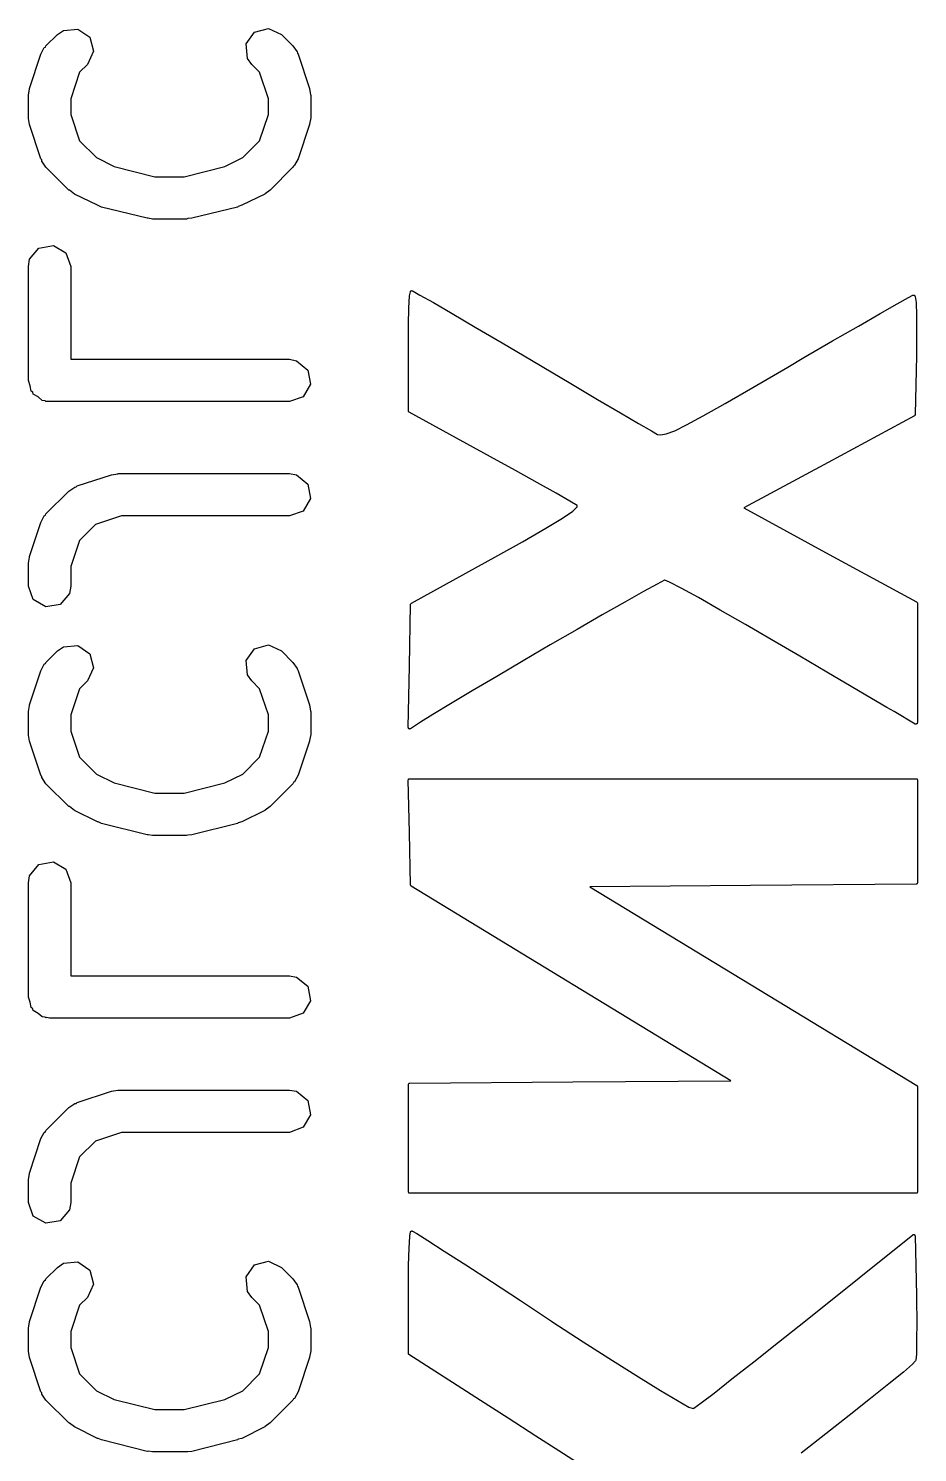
# Model space of a CAD drawing. Extents: x 111.8 to 134.9, y -132.5 to -98.3.
# Drawn here: x 124.25 to 127.41, y -112.56 to -107.52 of the extents above; entities that cross this region are included whole.
import ezdxf

# ---------------------------------------------------------------- set-up
doc = ezdxf.new("R2010")
doc.units = 0
doc.layers.add('BLACK', color=7, linetype='CONTINUOUS')

msp = doc.modelspace()

# ---------------------------------------------------------------- linework, layer by layer
at = {"layer": 'BLACK', "linetype": 'CONTINUOUS'}
for p, q in [((124.317, -107.578), (124.358, -107.537)), ((124.358, -107.537), (124.379, -107.523)), ((124.379, -107.523), (124.43, -107.518)), ((124.43, -107.518), (124.472, -107.547)), ((125.026, -107.571), (125.056, -107.529)), ((125.056, -107.529), (125.105, -107.516)), ((125.105, -107.516), (125.152, -107.537)), ((125.152, -107.537), (125.192, -107.578)), ((124.299, -107.607), (124.311, -107.584)), ((124.311, -107.584), (124.315, -107.582)), ((124.315, -107.582), (124.317, -107.578)), ((124.472, -107.547), (124.485, -107.597)), ((125.031, -107.622), (125.026, -107.571)), ((125.192, -107.578), (125.207, -107.599)), ((124.259, -107.729), (124.299, -107.607)), ((124.464, -107.644), (124.436, -107.671)), ((124.485, -107.597), (124.464, -107.644)), ((125.046, -107.644), (125.031, -107.622)), ((125.074, -107.671), (125.046, -107.644)), ((125.207, -107.599), (125.208, -107.604)), ((125.208, -107.604), (125.21, -107.607)), ((125.21, -107.607), (125.251, -107.729)), ((124.436, -107.671), (124.405, -107.765)), ((125.105, -107.765), (125.074, -107.671)), ((124.255, -107.752), (124.259, -107.73)), ((124.259, -107.73), (124.259, -107.729)), ((125.251, -107.729), (125.254, -107.751)), ((124.255, -107.833), (124.255, -107.752)), ((124.405, -107.765), (124.405, -107.821)), ((125.105, -107.821), (125.105, -107.765)), ((125.254, -107.751), (125.255, -107.752)), ((125.255, -107.752), (125.255, -107.833)), ((124.255, -107.835), (124.255, -107.833)), ((124.259, -107.857), (124.255, -107.835)), ((124.405, -107.821), (124.436, -107.914)), ((125.074, -107.914), (125.105, -107.821)), ((125.255, -107.833), (125.251, -107.855)), ((124.299, -107.978), (124.259, -107.857)), ((125.251, -107.857), (125.21, -107.978)), ((125.251, -107.855), (125.251, -107.857)), ((124.436, -107.914), (124.496, -107.974)), ((125.014, -107.974), (125.074, -107.914)), ((124.302, -107.982), (124.299, -107.978)), ((124.302, -107.986), (124.302, -107.982)), ((124.317, -108.008), (124.302, -107.986)), ((124.496, -107.974), (124.558, -108.005)), ((124.951, -108.005), (125.014, -107.974)), ((125.21, -107.978), (125.198, -108.001)), ((124.398, -108.089), (124.317, -108.008)), ((124.558, -108.005), (124.703, -108.042)), ((124.703, -108.042), (124.806, -108.042)), ((124.806, -108.042), (124.951, -108.005)), ((125.192, -108.008), (125.111, -108.089)), ((125.194, -108.004), (125.192, -108.008)), ((125.198, -108.001), (125.194, -108.004)), ((124.4, -108.089), (124.398, -108.089)), ((124.418, -108.103), (124.4, -108.089)), ((125.111, -108.089), (125.093, -108.102)), ((124.499, -108.143), (124.418, -108.103)), ((124.502, -108.144), (124.499, -108.143)), ((124.514, -108.149), (124.502, -108.144)), ((124.676, -108.189), (124.514, -108.149)), ((124.996, -108.149), (124.834, -108.189)), ((124.998, -108.147), (124.996, -108.149)), ((125.011, -108.143), (124.998, -108.147)), ((125.092, -108.103), (125.011, -108.143)), ((125.093, -108.102), (125.092, -108.103)), ((124.679, -108.189), (124.676, -108.189)), ((124.694, -108.192), (124.679, -108.189)), ((124.815, -108.192), (124.694, -108.192)), ((124.819, -108.19), (124.815, -108.192)), ((124.834, -108.189), (124.819, -108.19)), ((124.259, -108.334), (124.292, -108.295)), ((124.292, -108.295), (124.343, -108.286)), ((124.343, -108.286), (124.387, -108.311)), ((124.255, -108.36), (124.259, -108.334)), ((124.387, -108.311), (124.405, -108.36)), ((124.255, -108.764), (124.255, -108.36)), ((124.405, -108.36), (124.405, -108.689)), ((125.605, -108.464), (125.608, -108.45)), ((125.608, -108.448), (125.609, -108.447)), ((125.608, -108.449), (125.608, -108.448)), ((125.608, -108.45), (125.608, -108.449)), ((125.609, -108.447), (125.61, -108.446)), ((125.61, -108.446), (125.61, -108.446)), ((125.61, -108.446), (125.611, -108.446)), ((125.611, -108.446), (125.612, -108.446)), ((125.612, -108.446), (125.613, -108.445)), ((125.613, -108.445), (125.614, -108.446)), ((125.614, -108.446), (125.615, -108.446)), ((125.615, -108.446), (125.617, -108.447)), ((125.617, -108.447), (125.618, -108.447)), ((125.618, -108.447), (125.618, -108.447)), ((125.618, -108.447), (125.642, -108.461)), ((125.603, -108.506), (125.605, -108.465)), ((125.605, -108.465), (125.605, -108.464)), ((125.605, -108.465), (125.605, -108.465)), ((125.642, -108.461), (125.642, -108.461)), ((125.642, -108.461), (125.642, -108.461)), ((125.642, -108.461), (125.69, -108.488)), ((125.69, -108.488), (125.69, -108.488)), ((125.69, -108.488), (125.69, -108.488)), ((125.69, -108.488), (125.756, -108.527)), ((127.273, -108.526), (127.333, -108.492)), ((127.333, -108.492), (127.373, -108.47)), ((127.333, -108.492), (127.333, -108.492)), ((127.333, -108.492), (127.333, -108.492)), ((127.373, -108.47), (127.389, -108.462)), ((127.373, -108.47), (127.373, -108.47)), ((127.373, -108.47), (127.373, -108.47)), ((127.389, -108.462), (127.39, -108.462)), ((127.39, -108.462), (127.391, -108.461)), ((127.391, -108.461), (127.392, -108.462)), ((127.392, -108.462), (127.393, -108.462)), ((127.393, -108.462), (127.393, -108.462)), ((127.393, -108.462), (127.394, -108.463)), ((127.394, -108.463), (127.395, -108.463)), ((127.395, -108.463), (127.396, -108.465)), ((127.396, -108.465), (127.397, -108.466)), ((127.397, -108.466), (127.4, -108.487)), ((127.4, -108.487), (127.4, -108.488)), ((127.4, -108.488), (127.4, -108.488)), ((127.4, -108.488), (127.402, -108.534)), ((125.602, -108.567), (125.603, -108.506)), ((125.603, -108.506), (125.603, -108.506)), ((125.603, -108.506), (125.603, -108.506)), ((125.756, -108.527), (125.756, -108.527)), ((125.756, -108.527), (125.756, -108.527)), ((125.756, -108.527), (125.838, -108.575)), ((127.196, -108.571), (127.273, -108.526)), ((127.273, -108.526), (127.273, -108.526)), ((127.273, -108.526), (127.273, -108.526)), ((127.402, -108.534), (127.402, -108.534)), ((127.402, -108.534), (127.402, -108.534)), ((127.402, -108.534), (127.402, -108.598)), ((125.601, -108.642), (125.602, -108.567)), ((125.602, -108.567), (125.602, -108.567)), ((125.602, -108.567), (125.602, -108.567)), ((125.838, -108.575), (125.838, -108.575)), ((125.838, -108.575), (125.838, -108.575)), ((125.838, -108.575), (125.933, -108.631)), ((127.104, -108.624), (127.196, -108.571)), ((127.196, -108.571), (127.196, -108.571)), ((127.196, -108.571), (127.196, -108.571)), ((127.402, -108.598), (127.401, -108.676)), ((127.402, -108.598), (127.402, -108.598)), ((127.402, -108.598), (127.402, -108.598)), ((125.601, -108.661), (125.601, -108.642)), ((125.601, -108.642), (125.601, -108.642)), ((125.601, -108.642), (125.601, -108.642)), ((125.933, -108.631), (125.933, -108.631)), ((125.933, -108.631), (125.933, -108.631)), ((125.933, -108.631), (126.037, -108.692)), ((127.002, -108.683), (127.104, -108.624)), ((127.104, -108.624), (127.104, -108.624)), ((127.104, -108.624), (127.104, -108.624)), ((124.405, -108.689), (125.18, -108.689)), ((125.18, -108.689), (125.205, -108.694)), ((125.205, -108.694), (125.245, -108.727)), ((125.601, -108.872), (125.601, -108.661)), ((125.601, -108.661), (125.601, -108.661)), ((125.601, -108.661), (125.601, -108.661)), ((126.037, -108.692), (126.037, -108.692)), ((126.037, -108.692), (126.037, -108.692)), ((126.037, -108.692), (126.075, -108.714)), ((126.945, -108.717), (127.002, -108.683)), ((127.002, -108.683), (127.002, -108.683)), ((127.002, -108.683), (127.002, -108.683)), ((127.401, -108.676), (127.397, -108.885)), ((127.401, -108.676), (127.401, -108.676)), ((127.401, -108.676), (127.401, -108.676)), ((125.245, -108.727), (125.254, -108.777)), ((126.075, -108.714), (126.075, -108.714)), ((126.075, -108.714), (126.177, -108.775)), ((126.822, -108.789), (126.945, -108.717)), ((126.945, -108.717), (126.945, -108.717)), ((124.261, -108.783), (124.255, -108.764)), ((124.265, -108.802), (124.261, -108.783)), ((124.27, -108.806), (124.265, -108.802)), ((125.254, -108.777), (125.228, -108.822)), ((126.177, -108.775), (126.177, -108.775)), ((126.177, -108.775), (126.271, -108.831)), ((126.723, -108.846), (126.822, -108.789)), ((126.822, -108.789), (126.822, -108.789)), ((124.272, -108.812), (124.27, -108.806)), ((124.289, -108.822), (124.272, -108.812)), ((124.304, -108.835), (124.289, -108.822)), ((124.314, -108.836), (124.304, -108.835)), ((124.317, -108.838), (124.314, -108.836)), ((124.32, -108.838), (124.317, -108.838)), ((124.33, -108.839), (124.32, -108.838)), ((125.18, -108.839), (124.33, -108.839)), ((125.228, -108.822), (125.18, -108.839)), ((126.271, -108.831), (126.353, -108.879)), ((126.646, -108.889), (126.723, -108.846)), ((125.601, -108.873), (125.601, -108.872)), ((125.601, -108.872), (125.601, -108.872)), ((125.602, -108.874), (125.601, -108.873)), ((125.603, -108.875), (125.602, -108.874)), ((125.603, -108.876), (125.603, -108.875)), ((125.604, -108.876), (125.603, -108.876)), ((125.892, -109.035), (125.604, -108.876)), ((126.353, -108.879), (126.417, -108.917)), ((126.587, -108.921), (126.646, -108.889)), ((127.394, -108.889), (127.088, -109.055)), ((127.395, -108.889), (127.394, -108.889)), ((127.396, -108.888), (127.395, -108.889)), ((127.397, -108.886), (127.396, -108.887)), ((127.396, -108.887), (127.396, -108.888)), ((127.397, -108.885), (127.397, -108.885)), ((127.397, -108.885), (127.397, -108.886)), ((126.417, -108.917), (126.462, -108.943)), ((126.462, -108.943), (126.484, -108.955)), ((126.484, -108.955), (126.484, -108.955)), ((126.484, -108.955), (126.496, -108.957)), ((126.496, -108.957), (126.515, -108.953)), ((126.515, -108.953), (126.545, -108.942)), ((126.545, -108.942), (126.587, -108.921)), ((125.98, -109.083), (125.892, -109.035)), ((125.892, -109.035), (125.892, -109.035)), ((127.088, -109.055), (126.79, -109.216)), ((127.088, -109.055), (127.088, -109.055)), ((124.427, -109.138), (124.549, -109.098)), ((124.549, -109.098), (124.571, -109.095)), ((124.571, -109.095), (124.573, -109.094)), ((124.573, -109.094), (125.18, -109.094)), ((125.18, -109.094), (125.205, -109.099)), ((125.205, -109.099), (125.245, -109.132)), ((126.059, -109.127), (125.98, -109.083)), ((125.98, -109.083), (125.98, -109.083)), ((124.317, -109.237), (124.398, -109.156)), ((124.398, -109.156), (124.419, -109.142)), ((124.419, -109.142), (124.424, -109.141)), ((124.424, -109.141), (124.427, -109.138)), ((125.245, -109.132), (125.254, -109.182)), ((126.125, -109.164), (126.059, -109.127)), ((126.059, -109.127), (126.059, -109.127)), ((125.254, -109.182), (125.228, -109.227)), ((126.173, -109.192), (126.125, -109.164)), ((126.125, -109.164), (126.125, -109.164)), ((126.199, -109.207), (126.173, -109.192)), ((126.199, -109.212), (126.199, -109.207)), ((126.199, -109.207), (126.199, -109.207)), ((124.299, -109.267), (124.311, -109.244)), ((124.311, -109.244), (124.315, -109.242)), ((124.315, -109.242), (124.317, -109.237)), ((124.585, -109.244), (124.492, -109.275)), ((125.18, -109.244), (124.585, -109.244)), ((125.228, -109.227), (125.18, -109.244)), ((126.088, -109.288), (126.147, -109.252)), ((126.147, -109.252), (126.184, -109.227)), ((126.184, -109.227), (126.199, -109.212)), ((126.79, -109.216), (127.092, -109.381)), ((124.259, -109.388), (124.299, -109.267)), ((124.492, -109.275), (124.436, -109.331)), ((126.005, -109.336), (126.088, -109.288)), ((124.436, -109.331), (124.405, -109.424)), ((125.918, -109.385), (126.005, -109.336)), ((124.255, -109.412), (124.259, -109.39)), ((124.259, -109.39), (124.259, -109.388)), ((125.612, -109.554), (125.918, -109.385)), ((125.918, -109.385), (125.918, -109.385)), ((127.092, -109.381), (127.092, -109.381)), ((127.092, -109.381), (127.402, -109.549)), ((124.255, -109.493), (124.255, -109.412)), ((124.405, -109.424), (124.405, -109.493)), ((124.272, -109.541), (124.255, -109.493)), ((124.405, -109.493), (124.4, -109.519)), ((126.434, -109.512), (126.368, -109.55)), ((126.482, -109.486), (126.434, -109.512)), ((126.434, -109.512), (126.434, -109.512)), ((126.508, -109.472), (126.482, -109.486)), ((126.51, -109.472), (126.508, -109.472)), ((126.526, -109.479), (126.51, -109.472)), ((126.568, -109.5), (126.526, -109.479)), ((126.629, -109.534), (126.568, -109.5)), ((124.317, -109.567), (124.272, -109.541)), ((124.367, -109.558), (124.317, -109.567)), ((124.4, -109.519), (124.367, -109.558)), ((125.605, -109.776), (125.609, -109.558)), ((125.609, -109.557), (125.61, -109.556)), ((125.609, -109.558), (125.609, -109.557)), ((125.609, -109.557), (125.609, -109.557)), ((125.61, -109.556), (125.611, -109.554)), ((125.611, -109.554), (125.611, -109.554)), ((125.611, -109.554), (125.612, -109.554)), ((126.368, -109.55), (126.288, -109.595)), ((126.368, -109.55), (126.368, -109.55)), ((126.706, -109.578), (126.629, -109.534)), ((127.402, -109.549), (127.403, -109.55)), ((127.403, -109.55), (127.403, -109.55)), ((127.403, -109.55), (127.404, -109.551)), ((127.404, -109.551), (127.405, -109.552)), ((127.405, -109.552), (127.405, -109.553)), ((127.405, -109.553), (127.405, -109.554)), ((127.405, -109.554), (127.405, -109.766)), ((126.288, -109.595), (126.199, -109.647)), ((126.288, -109.595), (126.288, -109.595)), ((126.796, -109.629), (126.706, -109.578)), ((126.199, -109.647), (126.104, -109.701)), ((126.199, -109.647), (126.199, -109.647)), ((126.887, -109.682), (126.796, -109.629)), ((124.358, -109.723), (124.379, -109.708)), ((124.379, -109.708), (124.43, -109.704)), ((124.43, -109.704), (124.472, -109.733)), ((125.056, -109.715), (125.105, -109.701)), ((125.105, -109.701), (125.152, -109.723)), ((126.104, -109.701), (126.008, -109.758)), ((126.104, -109.701), (126.104, -109.701)), ((126.988, -109.742), (126.887, -109.682)), ((126.887, -109.682), (126.887, -109.682)), ((124.315, -109.768), (124.317, -109.764)), ((124.317, -109.764), (124.358, -109.723)), ((124.472, -109.733), (124.485, -109.783)), ((125.026, -109.757), (125.056, -109.715)), ((125.031, -109.808), (125.026, -109.757)), ((125.152, -109.723), (125.192, -109.764)), ((125.192, -109.764), (125.207, -109.785)), ((126.008, -109.758), (125.914, -109.813)), ((126.008, -109.758), (126.008, -109.758)), ((127.084, -109.798), (126.988, -109.742)), ((126.988, -109.742), (126.988, -109.742)), ((124.259, -109.914), (124.299, -109.793)), ((124.299, -109.793), (124.311, -109.77)), ((124.311, -109.77), (124.315, -109.768)), ((124.485, -109.783), (124.464, -109.829)), ((125.046, -109.829), (125.031, -109.808)), ((125.207, -109.785), (125.208, -109.789)), ((125.208, -109.789), (125.21, -109.793)), ((125.21, -109.793), (125.251, -109.914)), ((125.6, -109.994), (125.605, -109.776)), ((125.605, -109.776), (125.605, -109.776)), ((125.914, -109.813), (125.827, -109.864)), ((125.914, -109.813), (125.914, -109.813)), ((127.17, -109.849), (127.084, -109.798)), ((127.084, -109.798), (127.084, -109.798)), ((127.084, -109.798), (127.084, -109.798)), ((127.405, -109.766), (127.405, -109.977)), ((124.436, -109.857), (124.405, -109.95)), ((124.464, -109.829), (124.436, -109.857)), ((125.074, -109.857), (125.046, -109.829)), ((125.105, -109.95), (125.074, -109.857)), ((125.827, -109.864), (125.75, -109.91)), ((125.827, -109.864), (125.827, -109.864)), ((127.242, -109.891), (127.17, -109.849)), ((127.17, -109.849), (127.17, -109.849)), ((127.17, -109.849), (127.17, -109.849)), ((124.255, -109.938), (124.259, -109.916)), ((124.259, -109.916), (124.259, -109.914)), ((125.251, -109.914), (125.254, -109.937)), ((125.75, -109.91), (125.688, -109.948)), ((125.75, -109.91), (125.75, -109.91)), ((127.296, -109.923), (127.242, -109.891)), ((127.242, -109.891), (127.242, -109.891)), ((127.242, -109.891), (127.242, -109.891)), ((124.255, -110.019), (124.255, -109.938)), ((124.405, -109.95), (124.405, -110.007)), ((125.105, -110.007), (125.105, -109.95)), ((125.254, -109.937), (125.255, -109.938)), ((125.255, -109.938), (125.255, -110.019)), ((125.688, -109.948), (125.644, -109.975)), ((127.322, -109.938), (127.296, -109.923)), ((127.296, -109.923), (127.296, -109.923)), ((127.296, -109.923), (127.296, -109.923)), ((127.397, -109.982), (127.322, -109.938)), ((127.322, -109.938), (127.322, -109.938)), ((127.322, -109.938), (127.322, -109.938)), ((124.405, -110.007), (124.436, -110.1)), ((125.074, -110.1), (125.105, -110.007)), ((125.601, -109.996), (125.6, -109.994)), ((125.601, -109.997), (125.601, -109.996)), ((125.601, -109.998), (125.601, -109.997)), ((125.602, -109.998), (125.601, -109.998)), ((125.603, -109.999), (125.602, -109.998)), ((125.604, -109.999), (125.603, -109.999)), ((125.605, -109.999), (125.604, -109.999)), ((125.606, -109.999), (125.605, -110)), ((125.605, -110), (125.605, -109.999)), ((125.608, -109.999), (125.606, -109.999)), ((125.644, -109.975), (125.608, -109.999)), ((127.399, -109.982), (127.397, -109.982)), ((127.4, -109.982), (127.399, -109.982)), ((127.401, -109.982), (127.4, -109.982)), ((127.402, -109.981), (127.401, -109.982)), ((127.401, -109.982), (127.401, -109.982)), ((127.404, -109.981), (127.402, -109.981)), ((127.405, -109.977), (127.404, -109.979)), ((127.404, -109.979), (127.404, -109.98)), ((127.404, -109.98), (127.404, -109.98)), ((127.404, -109.98), (127.404, -109.981)), ((124.255, -110.021), (124.255, -110.019)), ((124.259, -110.043), (124.255, -110.021)), ((124.299, -110.164), (124.259, -110.043)), ((125.251, -110.043), (125.21, -110.164)), ((125.255, -110.019), (125.251, -110.041)), ((125.251, -110.041), (125.251, -110.043)), ((124.436, -110.1), (124.496, -110.16)), ((125.014, -110.16), (125.074, -110.1)), ((124.302, -110.168), (124.299, -110.164)), ((124.302, -110.172), (124.302, -110.168)), ((124.496, -110.16), (124.558, -110.191)), ((124.951, -110.191), (125.014, -110.16)), ((125.21, -110.164), (125.198, -110.187)), ((124.317, -110.194), (124.302, -110.172)), ((124.398, -110.274), (124.317, -110.194)), ((124.558, -110.191), (124.703, -110.227)), ((124.806, -110.227), (124.951, -110.191)), ((125.192, -110.194), (125.111, -110.274)), ((125.194, -110.189), (125.192, -110.194)), ((125.198, -110.187), (125.194, -110.189)), ((125.6, -110.181), (125.601, -110.179)), ((125.605, -110.367), (125.6, -110.181)), ((125.6, -110.181), (125.6, -110.181)), ((125.6, -110.181), (125.6, -110.181)), ((125.601, -110.179), (125.601, -110.177)), ((125.601, -110.177), (125.602, -110.177)), ((125.602, -110.177), (125.602, -110.177)), ((125.602, -110.177), (125.603, -110.177)), ((125.603, -110.177), (125.605, -110.176)), ((125.605, -110.176), (125.605, -110.176)), ((125.605, -110.176), (125.605, -110.176)), ((125.605, -110.176), (127.4, -110.176)), ((127.4, -110.176), (127.404, -110.177)), ((127.404, -110.177), (127.405, -110.181)), ((127.405, -110.181), (127.405, -110.545)), ((124.703, -110.227), (124.806, -110.227)), ((124.4, -110.275), (124.398, -110.274)), ((124.418, -110.289), (124.4, -110.275)), ((124.499, -110.329), (124.418, -110.289)), ((125.092, -110.289), (125.011, -110.329)), ((125.093, -110.287), (125.092, -110.289)), ((125.111, -110.274), (125.093, -110.287)), ((124.502, -110.329), (124.499, -110.329)), ((124.514, -110.335), (124.502, -110.329)), ((124.676, -110.375), (124.514, -110.335)), ((124.996, -110.335), (124.834, -110.375)), ((124.998, -110.333), (124.996, -110.335)), ((125.011, -110.329), (124.998, -110.333)), ((125.609, -110.553), (125.605, -110.367)), ((124.679, -110.375), (124.676, -110.375)), ((124.694, -110.377), (124.679, -110.375)), ((124.815, -110.377), (124.694, -110.377)), ((124.819, -110.376), (124.815, -110.377)), ((124.834, -110.375), (124.819, -110.376)), ((124.292, -110.48), (124.343, -110.471)), ((124.343, -110.471), (124.387, -110.497)), ((124.255, -110.545), (124.259, -110.52)), ((124.259, -110.52), (124.292, -110.48)), ((124.387, -110.497), (124.405, -110.545)), ((124.255, -110.95), (124.255, -110.545)), ((124.405, -110.545), (124.405, -110.875)), ((125.609, -110.554), (125.609, -110.553)), ((125.609, -110.553), (125.609, -110.553)), ((125.61, -110.555), (125.609, -110.554)), ((125.611, -110.556), (125.61, -110.555)), ((125.611, -110.557), (125.611, -110.556)), ((125.611, -110.556), (125.611, -110.556)), ((126.744, -111.247), (125.611, -110.557)), ((126.813, -110.555), (126.244, -110.559)), ((126.244, -110.559), (126.816, -110.907)), ((127.4, -110.55), (126.813, -110.555)), ((126.813, -110.555), (126.813, -110.555)), ((127.402, -110.55), (127.4, -110.55)), ((127.404, -110.549), (127.402, -110.55)), ((127.405, -110.545), (127.404, -110.547)), ((127.404, -110.547), (127.404, -110.549)), ((127.404, -110.549), (127.404, -110.549)), ((127.404, -110.549), (127.404, -110.549)), ((124.405, -110.875), (125.18, -110.875)), ((125.18, -110.875), (125.205, -110.88)), ((125.205, -110.88), (125.245, -110.912)), ((125.245, -110.912), (125.254, -110.963)), ((126.816, -110.907), (127.403, -111.264)), ((124.261, -110.968), (124.255, -110.95)), ((124.265, -110.987), (124.261, -110.968)), ((125.254, -110.963), (125.228, -111.007)), ((124.27, -110.992), (124.265, -110.987)), ((124.272, -110.998), (124.27, -110.992)), ((124.289, -111.008), (124.272, -110.998)), ((124.304, -111.02), (124.289, -111.008)), ((124.314, -111.022), (124.304, -111.02)), ((124.317, -111.024), (124.314, -111.022)), ((124.32, -111.023), (124.317, -111.024)), ((124.33, -111.025), (124.32, -111.023)), ((125.18, -111.025), (124.33, -111.025)), ((125.228, -111.007), (125.18, -111.025)), ((125.601, -111.261), (125.602, -111.259)), ((125.601, -111.641), (125.601, -111.261)), ((125.602, -111.259), (125.603, -111.257)), ((125.603, -111.257), (125.604, -111.256)), ((125.603, -111.257), (125.603, -111.257)), ((125.603, -111.257), (125.603, -111.257)), ((125.604, -111.256), (125.606, -111.256)), ((125.606, -111.256), (126.184, -111.251)), ((126.184, -111.251), (126.744, -111.247)), ((127.403, -111.264), (127.403, -111.264)), ((127.403, -111.264), (127.404, -111.264)), ((127.404, -111.264), (127.404, -111.266)), ((127.404, -111.266), (127.405, -111.267)), ((127.405, -111.267), (127.405, -111.267)), ((127.405, -111.267), (127.405, -111.268)), ((127.405, -111.268), (127.405, -111.641)), ((124.398, -111.342), (124.419, -111.327)), ((124.419, -111.327), (124.424, -111.327)), ((124.424, -111.327), (124.427, -111.324)), ((124.427, -111.324), (124.549, -111.284)), ((124.549, -111.284), (124.571, -111.28)), ((124.571, -111.28), (124.573, -111.28)), ((124.573, -111.28), (125.18, -111.28)), ((125.18, -111.28), (125.205, -111.284)), ((125.205, -111.284), (125.245, -111.317)), ((125.245, -111.317), (125.254, -111.368)), ((124.317, -111.423), (124.398, -111.342)), ((125.254, -111.368), (125.228, -111.412)), ((124.299, -111.452), (124.311, -111.43)), ((124.311, -111.43), (124.315, -111.427)), ((124.315, -111.427), (124.317, -111.423)), ((124.585, -111.43), (124.492, -111.461)), ((125.18, -111.43), (124.585, -111.43)), ((125.228, -111.412), (125.18, -111.43)), ((124.259, -111.574), (124.299, -111.452)), ((124.492, -111.461), (124.436, -111.517)), ((124.436, -111.517), (124.405, -111.61)), ((124.255, -111.598), (124.259, -111.576)), ((124.259, -111.576), (124.259, -111.574)), ((124.255, -111.679), (124.255, -111.598)), ((124.405, -111.61), (124.405, -111.679)), ((124.272, -111.727), (124.255, -111.679)), ((124.405, -111.679), (124.4, -111.704)), ((125.603, -111.645), (125.601, -111.641)), ((125.606, -111.646), (125.603, -111.645)), ((127.4, -111.646), (125.606, -111.646)), ((127.404, -111.645), (127.4, -111.646)), ((127.405, -111.641), (127.404, -111.645)), ((124.317, -111.752), (124.272, -111.727)), ((124.4, -111.704), (124.367, -111.744)), ((124.367, -111.744), (124.317, -111.752)), ((125.606, -111.798), (125.609, -111.783)), ((125.609, -111.782), (125.61, -111.781)), ((125.609, -111.783), (125.609, -111.782)), ((125.609, -111.782), (125.609, -111.782)), ((125.61, -111.781), (125.61, -111.78)), ((125.61, -111.78), (125.611, -111.78)), ((125.611, -111.78), (125.611, -111.78)), ((125.611, -111.78), (125.612, -111.78)), ((125.612, -111.78), (125.612, -111.779)), ((125.612, -111.779), (125.613, -111.779)), ((125.613, -111.779), (125.614, -111.779)), ((125.614, -111.779), (125.614, -111.779)), ((125.614, -111.779), (125.614, -111.779)), ((125.614, -111.779), (125.614, -111.779)), ((125.614, -111.779), (125.615, -111.78)), ((125.615, -111.78), (125.616, -111.78)), ((125.616, -111.78), (125.631, -111.789)), ((125.604, -111.84), (125.606, -111.799)), ((125.606, -111.799), (125.606, -111.798)), ((125.606, -111.798), (125.606, -111.798)), ((125.631, -111.789), (125.631, -111.789)), ((125.631, -111.789), (125.631, -111.789)), ((125.631, -111.789), (125.67, -111.813)), ((125.67, -111.813), (125.67, -111.813)), ((125.67, -111.813), (125.67, -111.813)), ((125.67, -111.813), (125.728, -111.851)), ((127.008, -112.098), (127.389, -111.793)), ((127.389, -111.793), (127.39, -111.792)), ((127.39, -111.792), (127.392, -111.792)), ((127.392, -111.792), (127.392, -111.792)), ((127.392, -111.792), (127.393, -111.792)), ((127.393, -111.792), (127.394, -111.793)), ((127.394, -111.793), (127.396, -111.793)), ((127.396, -111.793), (127.396, -111.793)), ((127.396, -111.793), (127.396, -111.794)), ((127.396, -111.794), (127.396, -111.795)), ((127.396, -111.795), (127.397, -111.797)), ((127.397, -111.797), (127.402, -112.008)), ((125.602, -111.901), (125.604, -111.84)), ((125.604, -111.84), (125.604, -111.84)), ((125.604, -111.84), (125.604, -111.84)), ((125.728, -111.851), (125.728, -111.851)), ((125.728, -111.851), (125.728, -111.851)), ((125.728, -111.851), (125.805, -111.9)), ((124.317, -111.949), (124.358, -111.909)), ((124.358, -111.909), (124.379, -111.894)), ((124.379, -111.894), (124.43, -111.889)), ((124.43, -111.889), (124.472, -111.919)), ((124.472, -111.919), (124.485, -111.968)), ((125.026, -111.942), (125.056, -111.9)), ((125.056, -111.9), (125.105, -111.887)), ((125.105, -111.887), (125.152, -111.909)), ((125.152, -111.909), (125.192, -111.949)), ((125.601, -111.976), (125.602, -111.901)), ((125.602, -111.901), (125.602, -111.901)), ((125.602, -111.901), (125.602, -111.901)), ((125.805, -111.9), (125.805, -111.9)), ((125.805, -111.9), (125.805, -111.9)), ((125.805, -111.9), (125.895, -111.959)), ((124.259, -112.1), (124.299, -111.979)), ((124.299, -111.979), (124.311, -111.956)), ((124.311, -111.956), (124.315, -111.953)), ((124.315, -111.953), (124.317, -111.949)), ((124.485, -111.968), (124.464, -112.015)), ((125.031, -111.994), (125.026, -111.942)), ((125.192, -111.949), (125.207, -111.971)), ((125.207, -111.971), (125.208, -111.975)), ((125.208, -111.975), (125.21, -111.979)), ((125.21, -111.979), (125.251, -112.1)), ((125.601, -111.999), (125.601, -111.976)), ((125.601, -111.976), (125.601, -111.976)), ((125.601, -111.976), (125.601, -111.976)), ((125.895, -111.959), (125.895, -111.959)), ((125.895, -111.959), (125.895, -111.959)), ((125.895, -111.959), (125.998, -112.026)), ((124.464, -112.015), (124.436, -112.043)), ((125.046, -112.015), (125.031, -111.994)), ((125.074, -112.043), (125.046, -112.015)), ((125.601, -112.213), (125.601, -111.999)), ((125.601, -111.999), (125.601, -111.999)), ((125.601, -111.999), (125.601, -111.999)), ((125.998, -112.026), (125.998, -112.026)), ((125.998, -112.026), (125.998, -112.026)), ((125.998, -112.026), (126.108, -112.099)), ((127.402, -112.008), (127.402, -112.008)), ((127.402, -112.008), (127.402, -112.008)), ((127.402, -112.008), (127.402, -112.024)), ((127.402, -112.024), (127.402, -112.024)), ((127.402, -112.024), (127.402, -112.024)), ((127.402, -112.024), (127.403, -112.102)), ((124.436, -112.043), (124.405, -112.136)), ((125.105, -112.136), (125.074, -112.043)), ((124.255, -112.124), (124.259, -112.102)), ((124.255, -112.205), (124.255, -112.124)), ((124.259, -112.102), (124.259, -112.1)), ((124.405, -112.136), (124.405, -112.193)), ((125.105, -112.193), (125.105, -112.136)), ((125.251, -112.1), (125.254, -112.122)), ((125.254, -112.122), (125.255, -112.124)), ((125.255, -112.124), (125.255, -112.205)), ((126.108, -112.099), (126.108, -112.099)), ((126.108, -112.099), (126.108, -112.099)), ((126.108, -112.099), (126.109, -112.1)), ((126.109, -112.1), (126.109, -112.1)), ((126.109, -112.1), (126.22, -112.172)), ((126.913, -112.174), (127.008, -112.098)), ((127.008, -112.098), (127.008, -112.098)), ((127.403, -112.102), (127.402, -112.168)), ((127.403, -112.102), (127.403, -112.102)), ((127.403, -112.102), (127.403, -112.102)), ((126.22, -112.172), (126.22, -112.172)), ((126.22, -112.172), (126.324, -112.239)), ((126.825, -112.244), (126.913, -112.174)), ((126.913, -112.174), (126.913, -112.174)), ((127.402, -112.168), (127.401, -112.216)), ((127.402, -112.168), (127.402, -112.168)), ((127.402, -112.168), (127.402, -112.168)), ((124.255, -112.206), (124.255, -112.205)), ((124.259, -112.228), (124.255, -112.206)), ((124.299, -112.35), (124.259, -112.228)), ((124.405, -112.193), (124.436, -112.286)), ((125.074, -112.286), (125.105, -112.193)), ((125.251, -112.228), (125.21, -112.35)), ((125.255, -112.205), (125.251, -112.227)), ((125.251, -112.227), (125.251, -112.228)), ((125.601, -112.214), (125.601, -112.213)), ((125.602, -112.216), (125.601, -112.214)), ((125.601, -112.214), (125.601, -112.214)), ((125.603, -112.217), (125.602, -112.216)), ((125.603, -112.218), (125.603, -112.217)), ((125.603, -112.217), (125.603, -112.217)), ((125.774, -112.327), (125.603, -112.218)), ((126.324, -112.239), (126.324, -112.239)), ((126.324, -112.239), (126.416, -112.297)), ((127.399, -112.238), (127.398, -112.24)), ((127.401, -112.216), (127.399, -112.238)), ((127.401, -112.216), (127.401, -112.216)), ((127.401, -112.216), (127.401, -112.216)), ((124.436, -112.286), (124.496, -112.346)), ((125.014, -112.346), (125.074, -112.286)), ((126.747, -112.304), (126.825, -112.244)), ((126.825, -112.244), (126.825, -112.244)), ((127.355, -112.28), (127.304, -112.321)), ((127.387, -112.252), (127.355, -112.28)), ((127.355, -112.28), (127.355, -112.28)), ((127.355, -112.28), (127.355, -112.28)), ((127.397, -112.241), (127.387, -112.252)), ((127.387, -112.252), (127.387, -112.252)), ((127.387, -112.252), (127.387, -112.252)), ((127.398, -112.24), (127.397, -112.241)), ((125.857, -112.381), (125.774, -112.327)), ((125.774, -112.327), (125.774, -112.327)), ((126.416, -112.297), (126.494, -112.345)), ((126.684, -112.354), (126.747, -112.304)), ((126.747, -112.304), (126.747, -112.304)), ((127.304, -112.322), (127.239, -112.374)), ((127.304, -112.321), (127.304, -112.321)), ((127.304, -112.321), (127.304, -112.322)), ((124.302, -112.353), (124.299, -112.35)), ((124.302, -112.358), (124.302, -112.353)), ((124.317, -112.379), (124.302, -112.358)), ((124.398, -112.46), (124.317, -112.379)), ((124.496, -112.346), (124.558, -112.377)), ((124.558, -112.377), (124.703, -112.413)), ((124.806, -112.413), (124.951, -112.377)), ((124.951, -112.377), (125.014, -112.346)), ((125.192, -112.379), (125.111, -112.46)), ((125.194, -112.375), (125.192, -112.379)), ((125.198, -112.373), (125.194, -112.375)), ((125.21, -112.35), (125.198, -112.373)), ((125.955, -112.443), (125.857, -112.381)), ((126.494, -112.345), (126.555, -112.381)), ((126.555, -112.381), (126.595, -112.404)), ((126.612, -112.408), (126.638, -112.389)), ((126.638, -112.389), (126.684, -112.354)), ((126.684, -112.354), (126.684, -112.354)), ((127.239, -112.374), (127.163, -112.434)), ((127.239, -112.374), (127.239, -112.374)), ((127.239, -112.374), (127.239, -112.374)), ((124.703, -112.413), (124.806, -112.413)), ((126.595, -112.404), (126.61, -112.409)), ((126.61, -112.409), (126.612, -112.408)), ((127.163, -112.434), (127.08, -112.499)), ((127.163, -112.434), (127.163, -112.434)), ((127.163, -112.434), (127.163, -112.434)), ((124.4, -112.461), (124.398, -112.46)), ((124.418, -112.474), (124.4, -112.461)), ((124.499, -112.515), (124.418, -112.474)), ((125.092, -112.474), (125.011, -112.515)), ((125.093, -112.473), (125.092, -112.474)), ((125.111, -112.46), (125.093, -112.473)), ((126.053, -112.507), (125.955, -112.443)), ((124.502, -112.515), (124.499, -112.515)), ((124.514, -112.52), (124.502, -112.515)), ((124.676, -112.561), (124.514, -112.52)), ((124.996, -112.52), (124.834, -112.561)), ((124.998, -112.518), (124.996, -112.52)), ((125.011, -112.515), (124.998, -112.518)), ((126.134, -112.559), (126.053, -112.507)), ((126.053, -112.507), (126.053, -112.507)), ((127.08, -112.499), (126.993, -112.567)), ((127.08, -112.499), (127.08, -112.499)), ((127.08, -112.499), (127.08, -112.499)), ((124.679, -112.56), (124.676, -112.561)), ((124.694, -112.563), (124.679, -112.56)), ((124.815, -112.563), (124.694, -112.563)), ((124.819, -112.562), (124.815, -112.563)), ((124.834, -112.561), (124.819, -112.562)), ((126.318, -112.677), (126.134, -112.559)), ((126.134, -112.559), (126.134, -112.559))]:
    msp.add_line(p, q, dxfattribs=at)

doc.saveas('drawing.dxf')
